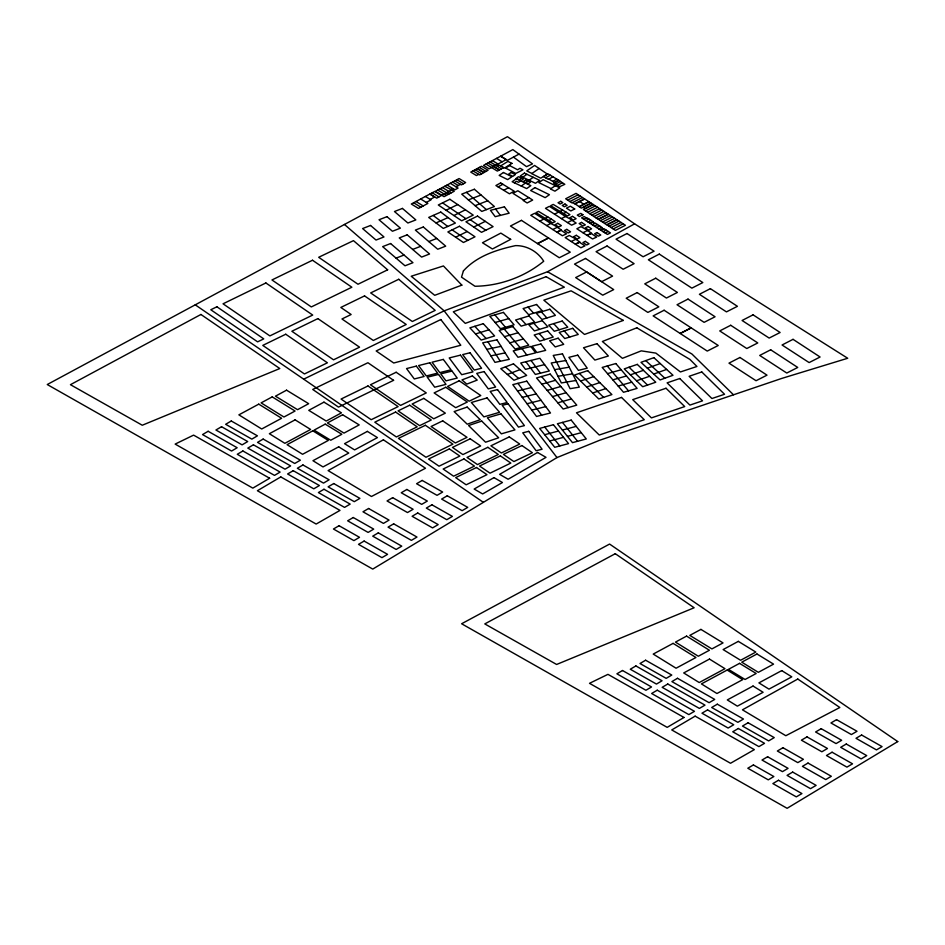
<?xml version="1.0" encoding="UTF-8"?>
<svg xmlns="http://www.w3.org/2000/svg" width="945" height="945" viewBox="0 0 945 945"><rect width="100%" height="100%" fill="white"/><g stroke="black" fill="none" stroke-linecap="round" stroke-linejoin="round"><path stroke-width="1.42" d="M519.254 179.739L521.557 178.05L523.447 178.912L521.132 180.601L516.218 178.31L518.403 176.703L521.451 178.121M514.304 182.763L516.395 181.286L518.569 182.302L520.648 180.838M521.238 186.035L525.408 183.082M522.75 177.211L526.92 174.293M529.07 180.235L533.24 177.306M539.134 168.47L531.716 173.632L540.717 178.18L547.462 174.14L534.61 165.422L526.767 170.88L531.905 173.502M555.353 185.692L550.486 188.976L554.928 191.173L559.794 187.878L543.151 179.668L538.815 182.598L551.029 188.61M483.391 502.35L556.983 457.569L599.898 440.169L781.657 378.449L847.7 358.261L634.591 223.835L507.453 136.694L47.25 384.532L372.755 569.091L483.391 502.35L195.237 304.833M552.742 181.393L556.794 179.113L560.586 181.369L555.447 184.216L553.605 183.117L558.743 180.271L554.691 182.55L548.903 179.077M454.84 180.873L459.081 178.534L465.649 182.562L461.42 184.877L454.84 180.873L435.361 191.339L444.044 196.666L454.261 191.233L444.741 186.271M472.996 170.891L477.237 168.553L483.805 172.581L488.069 170.265L481.513 166.237L477.272 168.576L483.852 172.581L481.69 173.774L479.576 174.896L472.996 170.891L470.764 172.084L476.422 175.546L478.666 174.341M553.014 176.774L548.36 179.385L543.434 176.538L547.994 173.821L556.794 179.113M545.608 177.79L550.273 175.191M485.907 164.111L500.673 156.185L506.26 159.599L489.097 168.824L483.556 165.387L485.919 164.111L497.365 171.092L503.567 167.667L499.48 165.186L497.377 166.308M557.503 185.456L562.405 182.728L564.838 184.31L559.617 186.72L555.447 184.216M441.811 195.332L451.143 190.24M454.037 189.307L451.946 190.453L450.67 189.638M498.109 186.886L502.858 184.275M503.756 190.323L508.505 187.712M303.688 379.169L444.15 310.858L547.521 271.735L634.591 223.835M430.211 199.419L434.724 196.973L429.928 194.032L436.708 198.155L441.433 195.52L434.806 191.41L411.299 204.014L418.517 208.443L427.872 203.423L420.714 198.993M426.278 202.431L430.979 199.891L425.404 196.465M439.992 188.811L446.548 192.745L448.91 191.469L451.155 192.851M519.053 154.094L507.441 160.343L500.673 156.185L512.84 149.605L532.531 163.898L526.519 166.651L513.454 157.106M455.927 186.779L460.51 184.322M450.399 189.78L452.773 188.527M528.716 197.564L523.187 200.494L527.145 202.974L532.673 200.056L517.848 190.748L512.946 193.347L523.813 200.163M691.173 327.832L680.199 333.479L691.173 327.903M546.671 225.56L550.781 223.457L557.585 227.119L552.778 229.517L530.747 215.283L534.622 213.31L543.729 219.122M561.401 218.602L565.523 216.499L572.327 220.161L567.508 222.559L545.478 208.325L549.364 206.353L558.471 212.164M583.892 204.297L579.238 206.671L574.985 203.801L584.589 198.934L625.46 225.288L615.396 230.403L606.95 224.792L616.861 219.76L606.796 224.875L598.35 219.264L608.249 214.22L598.197 219.346L583.419 209.518L593.271 204.51L585.286 208.597L583.171 207.227L591.121 203.163L581.34 208.148L579.238 206.671L588.889 201.757L583.892 204.297L579.568 201.486M589.751 213.735L599.65 208.691M578.186 194.764L576.048 193.359L565.665 198.781L567.661 200.116L578.186 194.764L584.589 198.934L574.773 203.919L572.635 202.513M567.661 200.116L569.835 201.521L580.384 196.17M582.474 197.529L571.914 202.88L569.835 201.521M548.939 220.433L551.443 219.157L555.188 221.626L552.695 222.89L535.945 212.649L538.508 211.373L551.443 219.157M563.681 213.475L566.173 212.2L569.929 214.669L567.437 215.933L550.675 205.691L553.238 204.415L566.173 212.2M585.534 210.912L595.409 205.904M583.726 219.216L586.774 217.669L593.271 221.851L590.247 223.386L581.577 217.87L584.187 216.547L586.302 217.905M585.829 220.587L588.889 219.039M587.991 221.957L591.038 220.409M594.913 223.433L592.787 222.075L590.176 223.41L592.326 224.745L595.374 223.197L601.87 227.379L598.776 228.938L607.446 234.443L610.47 232.907L603.973 228.725L600.925 230.285M592.326 224.745L594.429 226.115L597.488 224.567M596.602 227.485L599.638 225.949M603.028 231.643L606.088 230.096M605.202 233.025L608.237 231.478M539.843 221.095L543.942 219.016L550.746 223.481M554.573 214.137L558.672 212.058L565.488 216.523M587.66 212.306L597.547 207.298M591.83 215.094L601.788 210.05M593.933 216.464L603.89 211.408M596.035 217.87L606.052 212.79M600.429 220.622L610.387 215.578M602.532 221.992L612.502 216.948M604.635 223.398L614.652 218.319M609.029 226.15L618.987 221.106M611.131 227.532L621.101 222.477M613.234 228.926L623.251 223.847M582.97 232.718L587.778 230.32L580.974 226.67L576.852 228.773L592.574 238.967L596.661 237.053L591.133 233.45L587.034 235.364L591.617 233.214L587.447 230.486M571.276 241.518L576.084 239.12L569.28 235.47L565.169 237.573L580.88 247.767L584.979 245.854L579.439 242.251L575.34 244.164L579.935 242.014L575.753 239.286M545.383 218.366L547.946 217.102M560.113 211.408L562.677 210.133M446.087 210.251L457.652 204.557M453.872 215.531L465.448 209.825M473.728 227.06L485.305 221.366M455.644 237.23L467.22 231.525M436.011 222.925L448.072 217.574M428.782 241.577L436.744 238.483M412.658 249.433L420.619 246.338M396.061 258.139L404.023 255.032M468.413 199.903L481.052 195.013M475.087 205.656L487.726 200.777M507.359 374.444L520.069 369.625M647.36 368.196L660.26 363.541M653.739 374.066L666.627 369.412M630.398 374.834L643.451 370.334M636.552 380.788L649.605 376.287M580.584 381.036L593.72 376.606M586.644 387.025L599.78 382.595M592.704 393.002L605.839 388.572M475.536 333.951L488.955 329.817M495.133 322.493L508.764 318.607M504.5 336.656L518.132 332.758M509.816 342.858L523.447 338.971M541.851 384.19L555.483 380.292M547.167 390.403L560.798 386.505M607.529 373.641L621.16 369.755M552.494 396.605L566.126 392.718M612.844 379.855L626.476 375.968M557.81 402.818L571.441 398.932M618.172 386.068L631.803 382.182M544.674 434.712L558.471 431.026M562.417 430.058L576.226 426.372M549.707 440.996L563.504 437.322M567.449 436.354L581.258 432.668M544.58 364.605L525.467 369.365L520.719 362.998L539.831 358.249L549.328 370.972L535.366 374.444L525.869 361.722M517.529 390.994L531.503 387.521M522.29 397.361L536.252 393.888M527.038 403.728L541.001 400.255M531.787 410.095L545.749 406.622M486.781 349.355L501.063 346.342M490.88 355.863L505.173 352.863M565.831 360.529L551.242 362.986L561.354 382.949L575.954 380.481M554.609 369.649L569.209 367.18M557.987 376.299L572.576 373.83M547.521 271.735L691.941 354.021L733.474 394.774M446.548 192.745L448.792 194.079M560.35 181.499L562.405 182.728M442.402 187.523L448.91 191.469M493.562 166.414L499.409 169.97L487.963 163.001M446.359 195.402L437.7 190.063M496.562 158.394L502.149 161.796M492.416 160.603L498.015 164.017M490.065 161.855L501.488 168.824M452.608 182.066L458.266 185.527M416.001 201.521L423.218 205.951M413.65 202.762L420.868 207.191M479.398 167.419L485.966 171.458M475.122 169.734L481.69 173.774M456.967 179.715L463.534 183.755M432.243 192.792L438.917 196.926M450.328 183.295L458.065 188.102L454.852 189.815L447.115 185.007M594.429 226.115L598.846 228.914M601.386 227.603L603.512 228.962M567.508 222.559L571.595 225.193L576.166 223.055L571.985 220.327M552.778 229.517L562.381 235.754L566.48 233.84L560.94 230.249L556.841 232.163L561.436 230.013L557.255 227.284M470.197 219.689L485.789 230.237M442.555 202.88L465.932 218.697M452.112 229.859L467.704 240.396M433.153 215.448L447.765 226.457M466.393 192.343L486.427 209.625M344.464 224.473L444.15 310.858L556.983 457.569M505.445 366.884L518.64 378.461M645.742 360.6L664.855 378.236M629.051 367.227L647.514 385.076M579.368 373.429L603.607 397.361M474.827 326.308L486.132 338.546M564.177 330.892L569.74 337.034M553.687 323.615L559.251 329.758M541.308 311.815L546.883 317.957M528.054 307.066L533.618 313.208M533.807 323.261L539.371 329.403M539.158 333.49L544.722 339.633M520.541 318.512L526.117 324.643M607.233 365.998L628.519 390.852M494.837 314.85L505.481 327.277M504.193 329.002L520.163 347.642M541.544 376.535L568.158 407.602M562.476 422.403L577.572 441.291M544.722 427.057L559.818 445.934M495.593 209.034L500.342 215.401M531.007 360.435L540.516 373.169M522.053 348.693L526.802 355.06M517.931 383.351L541.686 415.174M487.927 341.736L500.259 361.273M463.404 270.92L461.514 277.145L474.969 286.252C499.598 285.981 524.699 276.92 543.718 261.245C537.717 251.606 526.967 245.44 515.568 245.617C496.597 249.74 476.788 256.083 463.404 270.92M510.973 172.486L508.516 174.246L512.946 176.302L515.391 174.541L510.973 172.486M516.301 178.794L512.143 181.747L526.672 188.587L530.842 185.645L516.301 178.794M525.597 179.904L523.199 181.594L528.019 183.885L530.428 182.196L525.597 179.904M527.96 181.015L525.55 182.716L527.96 181.015M524.428 173.1L520.27 176.018L535.472 183.295L539.642 180.365L524.428 173.1M534.917 187.594L530.653 190.524L545.17 197.647L549.423 194.705L534.917 187.594M503.449 172.51L499.161 175.404L507.678 179.609L511.966 176.715L503.449 172.51M509.591 165.552L505.61 168.068L515.793 173.431L522.939 169.828L519.974 168.269L517.612 169.769L509.591 165.552M511.942 163.39L504.346 168.139L500.649 165.895L507.937 161.394L511.942 163.39M897.75 741.577L787.114 808.306L461.609 623.759L609.584 544.06L897.75 741.577M280.783 476.918L257.394 490.727L316.162 524.05L339.999 510.394L280.783 476.918M695.142 716.145L671.741 729.942L730.52 763.265L754.358 749.621L695.142 716.145M208.148 431.286L202.537 434.582L231.572 451.037L237.171 447.741L208.148 431.286M221.532 426.715L215.921 430.01L242.097 444.859L247.708 441.551L221.532 426.715M231.265 420.997L225.654 424.293L251.831 439.13L257.43 435.834L231.265 420.997M242.889 450.978L237.278 454.285L274.499 475.382L280.11 472.087L242.889 450.978M253.414 444.8L247.803 448.095L285.024 469.192L290.635 465.897L253.414 444.8M263.147 439.071L257.536 442.366L294.757 463.475L300.368 460.18L263.147 439.071M269.644 478.241L252.823 488.128L175.144 444.091L193.595 435.125L269.644 478.241M293.222 470.681L287.611 473.977L313.787 488.825L319.386 485.529L293.222 470.681M302.943 464.964L297.344 468.259L323.509 483.096L329.12 479.8L302.943 464.964M323.993 489.262L318.394 492.558L344.559 507.394L350.17 504.098L323.993 489.262M333.727 483.545L328.116 486.84L354.292 501.677L359.903 498.381L333.727 483.545M339.054 525.715L333.443 529.011L353.914 540.611L359.513 537.315L339.054 525.715M353.253 517.517L347.642 520.813L368.113 532.413L373.712 529.117L353.253 517.517M368.597 508.493L362.986 511.8L383.446 523.4L389.056 520.104L368.597 508.493M392.647 497.661L387.048 500.956L407.508 512.556L413.119 509.26L392.647 497.661M406.846 489.463L401.247 492.758L421.706 504.358L427.317 501.063L406.846 489.463M422.191 480.438L416.58 483.734L437.051 495.334L442.65 492.038L422.191 480.438M364.12 541.06L358.509 544.355L381.957 557.644L387.568 554.349L364.12 541.06M378.319 532.85L372.72 536.158L396.156 549.447L401.767 546.151L378.319 532.85M393.663 523.837L388.052 527.133L411.37 540.351L416.981 537.055L393.663 523.837M417.725 512.993L412.114 516.289L432.574 527.901L438.185 524.605L417.725 512.993M431.924 504.795L426.313 508.091L446.772 519.691L452.383 516.395L431.924 504.795M447.257 495.782L441.646 499.078L462.117 510.678L467.716 507.382L447.257 495.782M622.507 670.513L616.896 673.809L645.919 690.263L651.53 686.968L622.507 670.513M635.89 665.941L630.28 669.237L656.456 684.074L662.055 680.778L635.89 665.941M645.612 660.224L640.013 663.52L666.178 678.356L671.789 675.061L645.612 660.224M657.247 690.204L651.637 693.5L688.858 714.609L694.469 711.313L657.247 690.204M667.772 684.015L662.161 687.322L699.383 708.419L704.994 705.124L667.772 684.015M677.494 678.297L671.895 681.593L709.116 702.702L714.727 699.406L677.494 678.297M684.003 717.468L667.182 727.355L589.503 683.318L607.954 674.352L684.003 717.468M707.569 709.908L701.97 713.203L728.134 728.04L733.745 724.744L707.569 709.908M717.302 704.19L711.691 707.486L737.868 722.323L743.479 719.027L717.302 704.19M738.352 728.489L732.741 731.784L758.918 746.621L764.529 743.325L738.352 728.489M748.086 722.76L742.475 726.067L768.651 740.904L774.25 737.608L748.086 722.76M753.413 764.942L747.802 768.238L768.261 779.838L773.872 776.542L753.413 764.942M767.612 756.744L762.001 760.04L782.46 771.64L788.071 768.344L767.612 756.744M782.944 747.719L777.345 751.015L797.804 762.627L803.415 759.331L782.944 747.719M807.006 736.887L801.395 740.183L821.866 751.783L827.466 748.487L807.006 736.887M821.205 728.689L815.594 731.985L836.065 743.585L841.664 740.289L821.205 728.689M836.549 719.665L830.938 722.96L851.398 734.56L857.009 731.265L836.549 719.665M778.479 780.275L772.868 783.582L796.316 796.871L801.927 793.576L778.479 780.275M792.678 772.077L787.067 775.372L810.515 788.673L816.126 785.378L792.678 772.077M808.01 763.064L802.411 766.36L825.729 779.578L831.328 776.282L808.01 763.064M832.072 752.22L826.462 755.516L846.933 767.127L852.544 763.82L832.072 752.22M846.271 744.022L840.672 747.318L861.131 758.918L866.742 755.622L846.271 744.022M861.616 735.009L856.005 738.305L876.464 749.905L882.075 746.609L861.616 735.009M493.963 477.615L474.154 489.049L482.647 493.952L502.445 482.517L493.963 477.615M537.54 452.454L499.621 474.343L508.115 479.245L546.021 457.356L537.54 452.454M383.41 439.815L328.104 470.598L371.468 496.491L425.486 468.259L383.41 439.815M797.769 679.042L742.451 709.825L785.827 735.718L839.845 707.486L797.769 679.042M500.637 182.917L495.889 185.539L509.473 193.808L514.222 191.197L500.637 182.917M200.919 314.472L70.426 384.686L142.27 425.238L279.803 368.538L200.919 314.472M258.765 404.141L238.861 414.855L261.706 428.995L281.61 418.269L258.765 404.141M272.219 396.888L261.103 402.877L283.949 417.017L295.064 411.028L272.219 396.888M286.559 390.179L275.444 396.168L297.557 409.681L308.672 403.692L286.559 390.179M323.97 402.145L308.755 410.343L326.238 421.045L341.452 412.847L323.97 402.145M295.1 419.852L269.349 433.72L284.882 443.323L310.621 429.455L295.1 419.852M312.807 430.814L287.067 444.682L302.589 454.285L328.34 440.417L312.807 430.814M325.198 424.14L314.083 430.129L330.715 440.252L341.83 434.263L325.198 424.14M342.61 414.76L327.395 422.958L343.992 433.105L359.206 424.907L342.61 414.76M338.688 446.82L312.949 460.699L323.013 466.924L348.764 453.057L338.688 446.82M367.369 431.381L344.547 443.678L354.611 449.903L377.433 437.606L367.369 431.381M615.278 553.699L484.785 623.913L556.617 664.465L694.15 607.765L615.278 553.699M673.112 643.368L653.219 654.082L676.065 668.221L695.957 657.496L673.112 643.368M686.578 636.115L675.451 642.104L698.296 656.243L709.423 650.255L686.578 636.115M700.918 629.394L689.803 635.394L711.916 648.908L723.031 642.919L700.918 629.394M738.328 641.371L723.114 649.569L740.596 660.271L755.811 652.074L738.328 641.371M709.459 659.078L683.707 672.946L699.229 682.55L724.98 668.682L709.459 659.078M727.166 670.04L701.414 683.908L716.948 693.512L742.687 679.644L727.166 670.04M739.545 663.366L728.43 669.355L745.073 679.479L756.189 673.49L739.545 663.366M756.969 653.987L741.754 662.173L758.339 672.332L773.553 664.134L756.969 653.987M753.047 686.046L727.296 699.926L737.372 706.151L763.111 692.283L753.047 686.046M781.728 670.607L758.906 682.892L768.97 689.129L791.792 676.833L781.728 670.607M510.678 239.345L492.428 248.996L482.47 242.747L500.838 233.096L510.678 239.345M560.775 201.32L558.034 202.738L560.066 204.049L562.807 202.632L560.775 201.32M564.992 204.025L562.251 205.455L564.354 206.801L567.094 205.384L564.992 204.025M659.303 254.099L648.353 259.769L691.87 288.142L702.832 282.567L659.303 254.099M557.786 223.315L555.081 224.709L558.672 227.036L561.389 225.631L557.786 223.315M572.528 216.358L569.811 217.752L573.402 220.079L576.119 218.673L572.528 216.358M587.979 226.516L585.262 227.922L588.865 230.237L591.57 228.832L587.979 226.516M576.285 235.317L573.58 236.722L577.171 239.038L579.887 237.632L576.285 235.317M521.451 220.362L510.465 226.02L559.286 257.737L570.26 252.161L521.451 220.362M548.513 237.951L537.528 243.609L548.502 238.034M627.019 233.521L616.045 239.179L643.108 256.768L654.07 251.193L627.019 233.521M607.056 245.995L596.071 251.653L623.145 269.242L634.107 263.667L607.056 245.995M585.522 258.457L574.536 264.104L601.599 281.693L612.573 276.117L585.522 258.457M586.656 271.936L575.67 277.594L602.745 295.183L613.707 289.607L586.656 271.936M655.736 278.208L644.762 283.854L666.426 298.041L677.388 292.454L655.736 278.208M637.178 292.584L626.204 298.23L647.857 312.417L658.83 306.841L637.178 292.584M664.111 310.243L653.137 315.89L707.262 351.079L718.235 345.492L664.111 310.243M688.019 299.092L677.033 304.751L704.108 322.339L715.07 316.764L688.019 299.092M710.38 288.65L699.394 294.297L726.457 311.885L737.431 306.31L710.38 288.65M730.709 325.281L719.736 330.927L746.798 348.516L757.772 342.94L730.709 325.281M753.07 314.827L742.085 320.485L769.159 338.074L780.121 332.498L753.07 314.827M739.959 357.482L728.973 363.14L756.047 380.729L767.009 375.153L739.959 357.482M770.683 349.792L759.709 355.438L786.772 373.039L797.745 367.451L770.683 349.792M793.044 339.338L782.058 344.996L809.133 362.585L820.095 357.009L793.044 339.338M574.702 208.975L570.815 210.959L566.445 208.148L570.378 206.187L574.702 208.975M582.911 214.728L579.403 216.511L577.277 215.106L580.75 213.369L582.911 214.728M449.855 199.289L438.291 204.982L461.668 220.799L473.232 215.106L449.855 199.289M477.508 216.086L465.944 221.791L481.525 232.328L493.089 226.635L477.508 216.086M459.424 226.257L447.859 231.95L463.44 242.499L475.004 236.805L459.424 226.257M216.913 306.782L210.794 309.759L257.619 341.854L263.749 338.877L216.913 306.782M265.888 282.968L223.032 303.806L269.868 335.9L312.712 315.063L265.888 282.968M312.511 260.241L271.959 279.956L311.318 306.936L351.871 287.221L312.511 260.241M387.651 269.821L357.99 284.244L318.678 257.288L353.465 240.644L387.651 269.821M285.733 334.235L262.781 345.397L304.455 373.96L327.407 362.797L285.733 334.235M317.874 318.607L291.851 331.258L333.538 359.821L359.549 347.169L317.874 318.607M364.546 295.903L340.826 307.444L351.138 314.508L341.96 318.973L373.322 340.472L406.232 324.478L364.546 295.903M398.731 279.283L370.664 292.926L412.351 321.501L435.196 310.385L398.731 279.283M566.811 229.375L564.425 230.533L568.205 232.966L570.579 231.808L566.811 229.375M581.541 222.418L579.155 223.575L582.935 226.009L585.321 224.851L581.541 222.418M597.004 232.576L594.618 233.734L598.386 236.167L600.772 235.01L597.004 232.576M585.309 241.377L582.923 242.534L586.691 244.968L589.078 243.81L585.309 241.377M440.795 319.54L376.169 350.973L393.734 363.01L460.794 345.244L440.795 319.54M367.995 385.962L341.062 399.05L371.196 419.71L398.128 406.61L367.995 385.962M396.156 372.259L370.452 384.769L400.574 405.417L426.289 392.919L396.156 372.259M393.581 380.327L338.487 407.118L312.712 389.446L367.924 362.738L393.581 380.327M445.756 387.261L434.121 392.919L455.703 407.697L467.326 402.05L445.756 387.261M459.211 380.776L447.576 386.422L469.157 401.212L480.781 395.553L459.211 380.776M395.612 412.055L374.799 422.179L396.38 436.968L417.182 426.845L395.612 412.055M409.693 405.216L398.069 410.862L419.639 425.652L431.263 419.993L409.693 405.216M423.773 398.365L412.138 404.023L433.72 418.812L445.343 413.154L423.773 398.365M425.368 425.285L398.436 438.385L425.982 457.262L452.927 444.162L425.368 425.285M442.709 420.844L431.074 426.49L455.372 442.981L467.007 437.322L442.709 420.844M449.383 448.91L428.569 459.034L439.035 466.204L459.849 456.081L449.383 448.91M470.197 438.787L452.442 447.422L462.908 454.592L480.651 445.957L470.197 438.787M463.971 458.916L443.158 469.027L453.624 476.209L474.437 466.086L463.971 458.916M487.844 447.304L467.031 457.427L477.497 464.597L498.31 454.474L487.844 447.304M509.272 436.885L490.904 445.816L501.37 452.986L519.726 444.055L509.272 436.885M476.493 467.503L455.679 477.615L466.145 484.797L486.958 474.673L476.493 467.503M500.366 455.892L479.552 466.015L490.018 473.185L510.832 463.062L500.366 455.892M521.912 445.544L503.425 454.403L513.891 461.573L532.378 452.726L521.912 445.544M440.772 212.082L428.699 217.421L443.311 228.418L455.384 223.079L440.772 212.082M636.812 327.797L602.367 341.499L622.436 358.332L641.253 350.855L655.877 353.111L680.412 371.952L696.938 366.471L689.885 359.395L636.812 327.797M402.428 208.42L394.467 211.526L407.886 223.02L415.847 219.913L402.428 208.42M386.978 216.665L379.016 219.76L392.435 231.253L400.396 228.158L386.978 216.665M370.558 225.465L362.596 228.56L376.015 240.054L383.977 236.959L370.558 225.465M423.325 226.989L415.363 230.084L437.724 249.244L445.697 246.149L423.325 226.989M407.2 234.832L399.239 237.939L421.6 257.099L429.562 253.992L407.2 234.832M390.604 243.538L382.642 246.633L405.003 265.793L412.965 262.698L390.604 243.538M474.366 189.26L461.727 194.138L481.773 211.42L494.412 206.53L474.366 189.26M472.394 375.909L461.963 379.925L466.795 384.107L477.225 380.091L472.394 375.909M546.139 276.672L453.316 311.803L465.294 323.367L564.342 287.174L546.139 276.672M513.478 363.837L500.767 368.656L513.95 380.244L526.66 375.425L513.478 363.837M461.845 285.142L434.712 295.312L411.205 276.247L443.429 265.947L461.845 285.142M623.322 320.426L584.494 334.435L543.836 300.167L571.087 290.824L623.322 320.426M653.881 357.659L640.993 362.325L660.106 379.949L672.994 375.283L653.881 357.659M467.161 407.071L454.12 411.583L467.22 424.199L480.261 419.686L467.161 407.071M637.296 364.38L624.243 368.881L642.706 386.729L655.759 382.229L637.296 364.38M679.75 378.52L667.111 382.855L689.897 405.098L702.513 400.834L679.75 378.52M701.781 371.952L689.129 376.299L711.928 398.53L724.543 394.266L701.781 371.952M621.515 397.408L576.485 412.788L599.272 435.031L644.277 419.722L621.515 397.408M666.024 388.253L632.701 399.64L651.436 417.891L684.723 406.574L666.024 388.253M481.726 421.092L468.602 425.534L485.553 442.213L498.665 437.771L481.726 421.092M587.66 370.629L574.525 375.059L598.764 398.991L611.899 394.561L587.66 370.629M483.308 323.698L469.889 327.832L481.182 340.07L494.601 335.936L483.308 323.698M536.559 304.491L523.081 308.566L528.657 314.709L542.123 310.633L536.559 304.491M549.825 309.251L536.347 313.315L541.922 319.457L555.388 315.382L549.825 309.251M529.058 315.937L515.58 320.012L521.156 326.143L534.622 322.08L529.058 315.937M542.312 320.686L528.846 324.761L534.409 330.904L547.887 326.828L542.312 320.686M562.192 321.04L548.726 325.115L554.29 331.258L567.768 327.183L562.192 321.04M547.663 330.915L534.185 334.991L539.76 341.133L553.227 337.058L547.663 330.915M572.682 328.317L559.216 332.392L564.779 338.534L578.257 334.459L572.682 328.317M558.152 338.192L549.647 340.767L555.211 346.909L563.716 344.334L558.152 338.192M596.98 343.685L583.502 347.76L594.889 360.08L608.367 356.005L596.98 343.685M487.065 397.916L471.342 402.487L483.875 416.875L499.61 412.292L487.065 397.916M500.968 413.863L487.384 417.808L501.37 433.838L514.954 429.892L500.968 413.863M503.449 312.393L489.817 316.28L500.46 328.706L514.092 324.82L503.449 312.393M512.804 326.545L499.173 330.443L515.143 349.071L528.775 345.185L512.804 326.545M550.155 374.078L536.524 377.976L563.137 409.031L576.769 405.145L550.155 374.078M615.833 363.541L602.201 367.428L623.499 392.281L637.119 388.395L615.833 363.541M553.439 424.73L539.642 428.416L554.739 447.292L568.536 443.618L553.439 424.73M571.193 420.088L557.385 423.762L572.481 442.638L586.29 438.964L571.193 420.088M504.417 206.837L490.455 210.31L495.204 216.677L509.166 213.204L504.417 206.837M416.355 366.117L406.551 368.562L414.3 378.945L424.116 376.5L416.355 366.117M429.845 362.762L418.564 365.561L426.313 375.956L437.594 373.145L429.845 362.762M443.323 359.407L432.042 362.218L439.803 372.602L451.072 369.79L443.323 359.407M460.475 355.143L449.206 357.942L461.703 374.692L472.984 371.893L460.475 355.143M470.031 352.757L462.684 354.588L474.236 370.062L481.584 368.243L470.031 352.757M530.877 346.508L513.23 350.89L517.99 357.257L535.626 352.863L530.877 346.508M540.942 344.004L532.118 346.189L536.878 352.556L545.69 350.359L540.942 344.004M438.539 374.421L427.27 377.22L434.7 387.19L445.981 384.379L438.539 374.421M452.029 371.066L440.748 373.866L445.969 380.859L457.238 378.059L452.029 371.066M484.076 371.574L476.729 373.405L488.281 388.879L495.629 387.048L484.076 371.574M577.714 355.143L568.89 357.34L578.423 370.369L587.235 368.184L577.714 355.143M526.743 381.154L512.781 384.627L536.536 416.461L550.498 412.989L526.743 381.154M497.531 389.6L490.183 391.419L499.834 404.354L507.181 402.523L497.531 389.6M508.162 403.834L502.197 405.322L518.451 427.105L524.416 425.628L508.162 403.834M528.716 431.333L522.75 432.822L536.122 450.73L542.087 449.253L528.716 431.333M496.952 339.834L482.671 342.834L494.991 362.372L509.284 359.372L496.952 339.834M562.464 353.867L553.238 355.426L570.107 388.69L579.32 387.131L562.464 353.867"/></g></svg>
